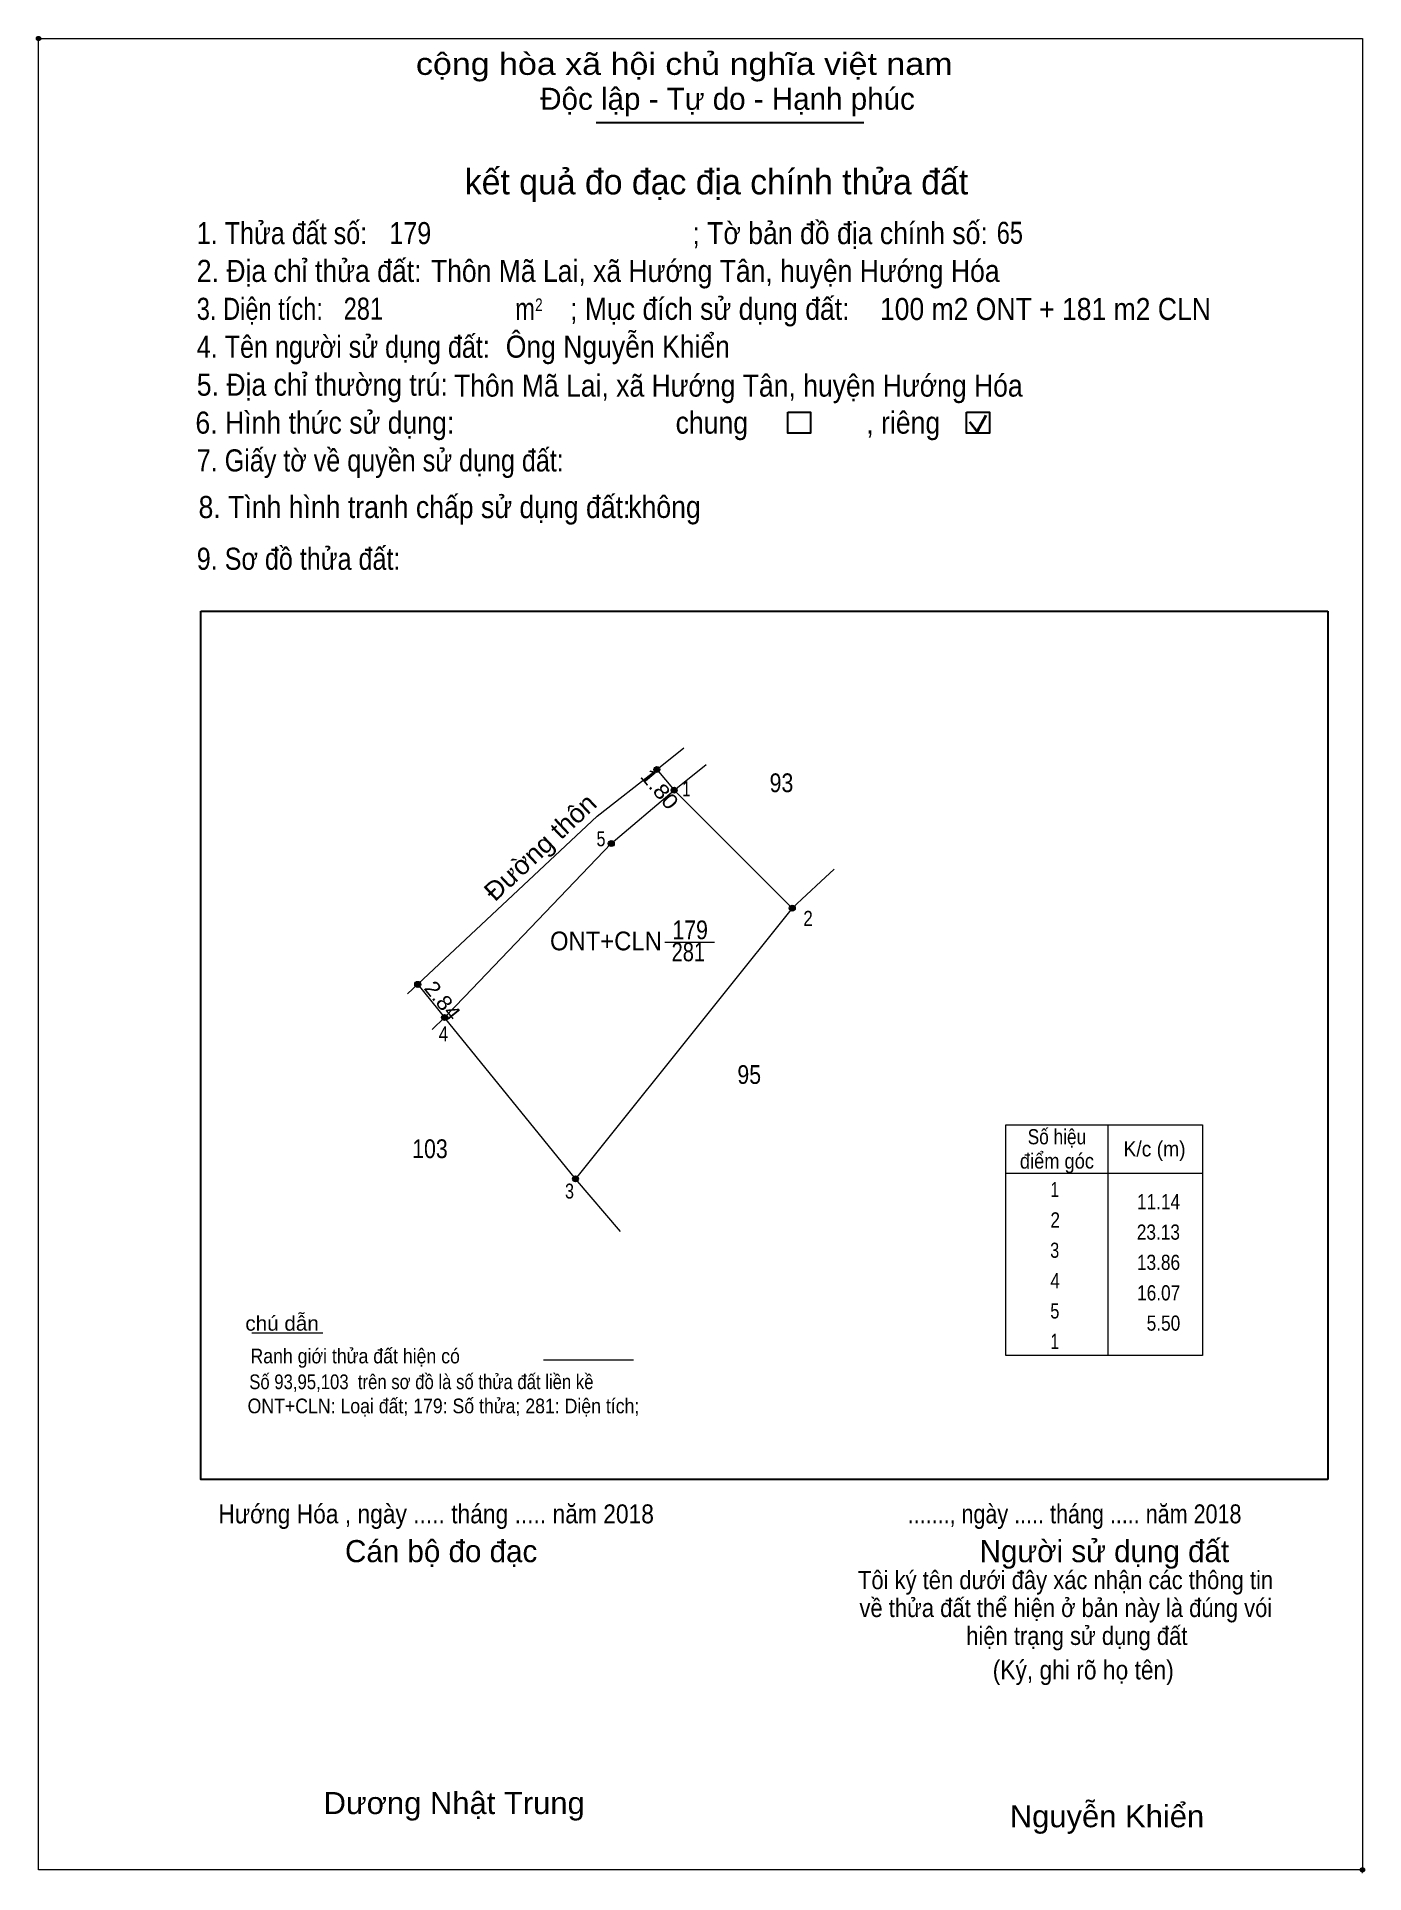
# Model space of a CAD drawing. Header units: metres. Extents: x 533652 to 1850612, y 539030 to 1847768.
# Drawn here: x 533651.5 to 533740.1, y 1847645.4 to 1847767.9 of the extents above.
import ezdxf
from ezdxf.enums import TextEntityAlignment as Align

# ---------------------------------------------------------------- set-up
doc = ezdxf.new("R2010")
doc.units = ezdxf.units.M
doc.header["$LTSCALE"] = 0.5
doc.header["$PDMODE"] = 32
doc.header["$PDSIZE"] = 0.25
doc.linetypes.add('MEDIUM_DASHED', pattern=[4.5, 3, -1.5])
for name, color, linetype, lineweight in [('1', 7, 'MEDIUM_DASHED', 13), ('10', 7, 'Continuous', 13), ('17', 7, 'Continuous', 13), ('2', 7, 'Continuous', 25), ('22', 7, 'Continuous', 13), ('23', 7, 'Continuous', 13), ('6', 7, 'Continuous', 13), ('63', 7, 'Continuous', 13)]:
    doc.layers.add(name, color=color, linetype=linetype, lineweight=lineweight)

msp = doc.modelspace()

# ---------------------------------------------------------------- hatches: boundary and pattern name
at = {"layer": '10'}
for points in [[(533693.07, 1847718.99, 1), (533692.67, 1847718.99, 1)], [(533694.22, 1847717.61, 1), (533693.82, 1847717.61, 1)], [(533690.03, 1847714.05, 1), (533689.63, 1847714.05, 1)], [(533702.1, 1847709.74, 1), (533701.7, 1847709.74, 1)], [(533677.12, 1847704.66, 1), (533676.72, 1847704.66, 1)], [(533678.91, 1847702.45, 1), (533678.51, 1847702.45, 1)], [(533687.64, 1847691.69, 1), (533687.24, 1847691.69, 1)]]:
    msp.add_hatch(color=256, dxfattribs=at).paths.add_polyline_path(points)

# ---------------------------------------------------------------- linework, layer by layer
for p, q in [((533678.71, 1847702.45), (533677.89, 1847701.65)), ((533722.95, 1847695.3), (533722.95, 1847679.91))]:
    msp.add_line(p, q, dxfattribs=at)
for centre in [(533692.87, 1847718.99), (533694.02, 1847717.61), (533689.83, 1847714.05), (533701.9, 1847709.74), (533676.92, 1847704.66), (533678.71, 1847702.45), (533687.44, 1847691.69)]:
    msp.add_circle(centre, 0.2, dxfattribs=at)
at = {"layer": '17'}
msp.add_line((533665.86, 1847681.42), (533670.59, 1847681.42), dxfattribs=at)
at = {"layer": '2'}
for p, q in [((533688.82, 1847762.14), (533706.68, 1847762.14)), ((533662.46, 1847729.55), (533737.63, 1847729.55)), ((533737.63, 1847729.55), (533737.63, 1847671.63))]:
    msp.add_line(p, q, dxfattribs=at)
at = {"layer": '2', "lineweight": 35}
for p, q in [((533713.73, 1847742.18), (533714.23, 1847741.52)), ((533714.23, 1847741.52), (533714.84, 1847742.62))]:
    msp.add_line(p, q, dxfattribs=at)
at = {"layer": '2', "lineweight": 13}
msp.add_lwpolyline([(533651.63, 1847767.74), (533739.93, 1847767.74), (533739.93, 1847645.6), (533651.63, 1847645.6)], close=True, dxfattribs=at)
at = {"layer": '2'}
for points in [[(533701.6, 1847742.83), (533703.11, 1847742.83), (533703.11, 1847741.42), (533701.6, 1847741.42)], [(533713.53, 1847742.83), (533715.05, 1847742.83), (533715.05, 1847741.42), (533713.53, 1847741.42)]]:
    msp.add_lwpolyline(points, close=True, dxfattribs=at)
msp.add_lwpolyline([(533737.63, 1847671.63), (533662.46, 1847671.63), (533662.46, 1847729.55)], dxfattribs=at)
for p in [(533651.63, 1847767.74), (533739.93, 1847645.6)]:
    msp.add_point(p, dxfattribs=at)
at = {"layer": '22'}
for p, q in [((533694.02, 1847717.61), (533701.9, 1847709.74)), ((533704.69, 1847712.34), (533703.81, 1847711.52)), ((533690.44, 1847688.17), (533687.44, 1847691.69))]:
    msp.add_line(p, q, dxfattribs=at)
for points in [[(533676.24, 1847704.03), (533688.88, 1847715.87), (533692.87, 1847718.99), (533694.67, 1847720.44)], [(533680.03, 1847703.83), (533689.83, 1847714.05), (533694.02, 1847717.61), (533696.15, 1847719.33)], [(533703.81, 1847711.52), (533701.9, 1847709.74), (533697.16, 1847703.83)], [(533697.16, 1847703.83), (533687.44, 1847691.69), (533678.71, 1847702.45), (533680.03, 1847703.83)]]:
    msp.add_lwpolyline(points, dxfattribs=at)
at = {"layer": '23'}
msp.add_line((533693.41, 1847707.47), (533696.71, 1847707.47), dxfattribs=at)
at = {"layer": '6'}
msp.add_line((533685.31, 1847679.62), (533691.3, 1847679.62), dxfattribs=at)
at = {"layer": '63'}
for p, q in [((533692.86, 1847718.98), (533694.02, 1847717.61)), ((533676.92, 1847704.66), (533678.71, 1847702.45))]:
    msp.add_line(p, q, dxfattribs=at)
for points in [[(533722.95, 1847679.91), (533716.15, 1847679.91), (533716.15, 1847695.3), (533722.95, 1847695.3)], [(533722.95, 1847695.3), (533729.27, 1847695.3), (533729.27, 1847679.91), (533722.95, 1847679.91)], [(533716.15, 1847692.06), (533722.95, 1847692.06), (533729.27, 1847692.06)]]:
    msp.add_lwpolyline(points, dxfattribs=at)

# ---------------------------------------------------------------- texts
at = {"layer": '1', "width": 0.8}
msp.add_text('281', height=1.25, dxfattribs=at).set_placement((533694.97, 1847706.2), align=Align.CENTER)
at = {"layer": '10', "width": 1.05}
msp.add_text('Đường thôn', height=1.25, rotation=43.131, dxfattribs=at).set_placement((533685.513, 1847713.356), align=Align.CENTER)
at = {"layer": '2'}
for s, height, width, p in [('cộng hòa xã hội chủ nghĩa việt nam', 1.474, 1.15, (533676.8, 1847765.32)), ('1. Thửa đất số:', 1.474, 0.85, (533662.18, 1847754.03)), ('179', 1.47, 0.85, (533675.03, 1847754.03)), ('; Tờ bản đồ địa chính số:', 1.474, 0.9, (533695.24, 1847754.03)), ('65', 1.47, 0.8, (533715.54, 1847754.05)), ('2. Địa chỉ thửa đất:', 1.474, 0.9, (533662.18, 1847751.51)), ('Thôn Mã Lai, xã Hướng Tân, huyện Hướng Hóa', 1.47, 0.9, (533677.8, 1847751.51)), ('3. Diện tích:', 1.474, 0.8, (533662.18, 1847748.98)), ('281', 1.47, 0.8, (533671.98, 1847748.99)), ('m', 1.474, 0.8, (533683.42, 1847748.98)), ('2', 0.842, 0.8, (533684.75, 1847749.57)), ('; Mục đích sử dụng đất:', 1.474, 0.9, (533687.08, 1847748.98)), ('100 m2 ONT + 181 m2 CLN', 1.47, 0.9, (533707.75, 1847748.97)), ('4. Tên người sử dụng đất:', 1.474, 0.85, (533662.18, 1847746.45)), ('Ông Nguyễn Khiển', 1.47, 0.9, (533682.79, 1847746.46)), ('5. Địa chỉ thường trú:', 1.474, 0.9, (533662.18, 1847743.92)), ('Thôn Mã Lai, xã Hướng Tân, huyện Hướng Hóa', 1.47, 0.9, (533679.34, 1847743.86)), ('6. Hình thức sử dụng:', 1.474, 0.9, (533662.09, 1847741.39)), ('chung                , riêng', 1.474, 0.9, (533694.12, 1847741.39)), ('7. Giấy tờ về quyền sử dụng đất:', 1.474, 0.85, (533662.18, 1847738.87)), ('8. Tình hình tranh chấp sử dụng đất: ', 1.474, 0.9, (533662.3, 1847735.76)), ('không', 1.474, 0.9, (533690.96, 1847735.77)), ('9. Sơ đồ thửa đất:', 1.474, 0.85, (533662.18, 1847732.31)), ('Hướng Hóa , ngày ..... tháng ..... năm 2018', 1.263, 0.9, (533663.62, 1847668.71)), ('......., ngày ..... tháng ..... năm 2018', 1.263, 0.85, (533709.6, 1847668.71)), ('(Ký, ghi rõ họ tên)', 1.263, 0.9, (533715.27, 1847658.3)), ('Dương Nhật Trung', 1.47, 1.05, (533670.64, 1847649.32)), ('Nguyễn Khiển', 1.47, 1.05, (533716.41, 1847648.44))]:
    msp.add_text(s, height=height, dxfattribs=dict(at, width=width)).set_placement(p)
for s, p in [('Độc lập - Tự do - Hạnh phúc', (533685.09, 1847762.99)), ('Cán bộ đo đạc', (533672.07, 1847666.12)), ('Người sử dụng đất', (533714.4, 1847666.12))]:
    msp.add_text(s, height=1.474, dxfattribs=at).set_placement(p)
for s, height, p in [('kết quả đo đạc địa chính thửa đất', 1.685, (533696.845, 1847757.35)), ('.', 0.421, (533739.917, 1847645.37))]:
    msp.add_text(s, height=height, dxfattribs=at).set_placement(p, align=Align.CENTER)
at = {"layer": '2', "width": 0.9}
for s, p in [('Tôi ký tên dưới đây xác nhận các thông tin', (533720.13, 1847664.32)), ('về thửa đất thể hiện ở bản này là đúng vói', (533720.15, 1847662.46)), ('hiện trạng sử dụng đất', (533720.88, 1847660.6))]:
    msp.add_text(s, height=1.218, dxfattribs=at).set_placement(p, align=Align.CENTER)
at = {"layer": '23'}
for s, width, p in [('179', 0.85, (533695.09, 1847707.67)), ('ONT+CLN', 0.95, (533689.47, 1847706.93))]:
    msp.add_text(s, height=1.25, dxfattribs=dict(at, width=width)).set_placement(p, align=Align.CENTER)
at = {"layer": '6'}
for s, height, width, p in [('chú dẫn', 0.9811, 1.05, (533665.42, 1847681.56)), ('Ranh giới thửa đất hiện có ', 0.9811, 0.9, (533665.76, 1847679.38)), ('Số 93,95,103  trên sơ đồ là số thửa đất liền kề', 0.98, 0.85, (533665.68, 1847677.66)), ('ONT+CLN: Loại đất; 179: Số thửa; 281: Diện tích;', 0.98, 0.9, (533665.57, 1847676.05))]:
    msp.add_text(s, height=height, dxfattribs=dict(at, width=width)).set_placement(p)
at = {"layer": '63'}
for s, height, rotation, width, p in [('1.80', 0.9997, 310.255, 1.15, (533692.671, 1847717.358)), ('2.84', 1, 309.006, 1.1, (533678.184, 1847703.27))]:
    msp.add_text(s, height=height, rotation=rotation, dxfattribs=dict(at, width=width)).set_placement(p, align=Align.CENTER)
for s, height, width, p in [(' 93', 1.25, 0.85, (533701.97, 1847717.48)), (' 1', 1, 0.75, (533695.11, 1847717.2)), (' 5', 1, 0.8, (533689.44, 1847713.87)), (' 2', 1, 0.85, (533703.27, 1847708.56)), (' 4', 1, 0.85, (533678.95, 1847700.86)), (' 95', 1.25, 0.85, (533699.82, 1847698.02)), ('103', 1.25, 0.85, (533678.92, 1847693.07)), (' 3', 1, 0.8, (533687.34, 1847690.37)), ('11.14', 1.012, 0.85, (533727.77, 1847689.66)), ('23.13', 1.012, 0.85, (533727.76, 1847687.63)), ('13.86', 1.012, 0.85, (533727.77, 1847685.61)), ('16.07', 1.012, 0.85, (533727.78, 1847683.58)), ('5.50', 1.012, 0.85, (533727.78, 1847681.56))]:
    msp.add_text(s, height=height, dxfattribs=dict(at, width=width)).set_placement(p, align=Align.RIGHT)
for s, width, p in [('Số hiệu', 0.85, (533719.555, 1847693.99)), ('K/c (m)', 0.95, (533726.065, 1847693.18)), ('điểm góc', 0.9, (533719.555, 1847692.37)), (' 1', 0.75, (533719.27, 1847690.47)), (' 2', 0.85, (533719.28, 1847688.44)), (' 3', 0.8, (533719.255, 1847686.42)), (' 4', 0.85, (533719.275, 1847684.39)), (' 5', 0.8, (533719.265, 1847682.37)), (' 1', 0.75, (533719.27, 1847680.34))]:
    msp.add_text(s, height=1.012, dxfattribs=dict(at, width=width)).set_placement(p, align=Align.CENTER)

doc.saveas('drawing.dxf')
